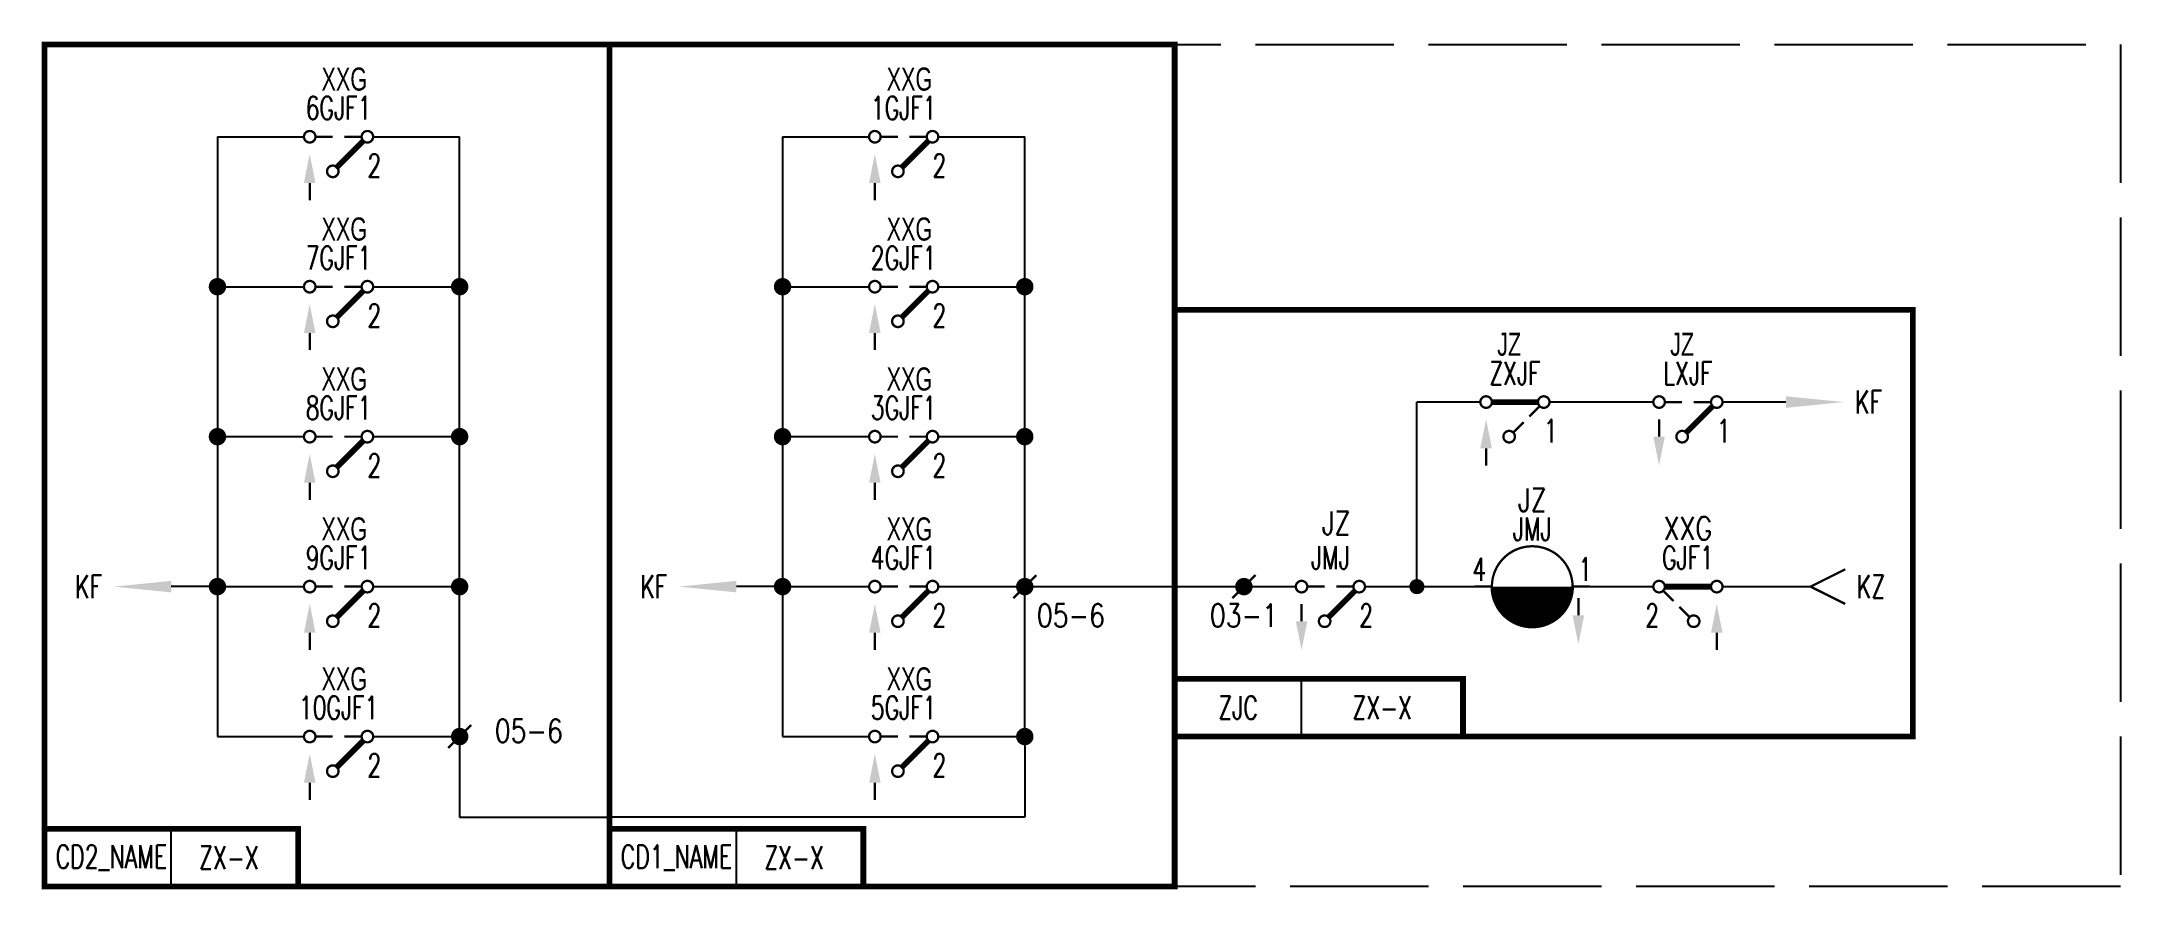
# Model space of a CAD drawing. Header units: millimetres. Extents: x -180 to 0, y -73 to 0.
import ezdxf
from ezdxf.enums import TextEntityAlignment as Align

# ---------------------------------------------------------------- set-up
doc = ezdxf.new("R2010")
doc.units = ezdxf.units.MM
doc.linetypes.add('ACAD_ISO02W100', pattern=[15, 12, -3])
doc.layers.add('hide', color=7, linetype='Continuous')
doc.layers.add('tie', color=7, linetype='Continuous')
doc.styles.add('HZ', font='TXT', dxfattribs={"width": 0.7, "bigfont": 'HZTXT'})

msp = doc.modelspace()

# ---------------------------------------------------------------- linework, layer by layer
at = {"color": 7}
for p, q in [((-165, -8), (-165, -60)), ((-165, -8), (-157.5, -8)), ((-151.5, -8), (-144, -8)), ((-144, -60), (-144, -8)), ((-116, -8), (-116, -60)), ((-116, -8), (-108.5, -8)), ((-102.5, -8), (-95, -8)), ((-95, -60), (-95, -8)), ((-165, -21), (-157.5, -21)), ((-151.5, -21), (-144, -21)), ((-116, -21), (-108.5, -21)), ((-102.5, -21), (-95, -21)), ((-61, -47), (-61, -31)), ((-55.5, -31), (-61, -31)), ((-40.5, -31), (-49.5, -31)), ((-29, -31), (-34.5, -31)), ((-165, -34), (-157.5, -34)), ((-151.5, -34), (-144, -34)), ((-116, -34), (-108.5, -34)), ((-102.5, -34), (-95, -34)), ((-165, -47), (-169, -47)), ((-165, -47), (-157.5, -47)), ((-151.5, -47), (-144, -47)), ((-116, -47), (-120, -47)), ((-116, -47), (-108.5, -47)), ((-102.5, -47), (-95, -47)), ((-95, -47), (-82, -47)), ((-82, -47), (-71.5, -47)), ((-65.5, -47), (-56, -47)), ((-46, -47), (-40.5, -47)), ((-34.5, -47), (-26.86, -47)), ((-71, -60), (-71, -55)), ((-165, -60), (-157.5, -60)), ((-151.5, -60), (-144, -60)), ((-144, -60), (-144, -67)), ((-116, -60), (-108.5, -60)), ((-102.5, -60), (-95, -60)), ((-95, -60), (-95, -67)), ((-169, -73), (-169, -68)), ((-144, -67), (-131, -67)), ((-95, -67), (-131, -67)), ((-120, -73), (-120, -68))]:
    msp.add_line(p, q, dxfattribs=at)
for points, const_width in [([(-180, -73), (-131, -73), (-131, 0), (-180, 0), (-180, -73)], 0.5), ([(-131, -73), (-82, -73), (-82, 0), (-131, 0), (-131, -73)], 0.5), ([(-23.86, -45.5), (-26.86, -47), (-23.86, -48.5)], 0.2), ([(-180, -68), (-180, -73), (-158, -73)], 0.5), ([(-131, -68), (-131, -73), (-109, -73)], 0.5)]:
    msp.add_lwpolyline(points, dxfattribs=dict(const_width=const_width))
for points, const_width in [([(-157, -8.5, -1), (-157, -7.5, -1), (-157, -8.5)], 0.2), ([(-152, -8.5, -1), (-152, -7.5, -1), (-152, -8.5)], 0.2), ([(-108, -8.5, -1), (-108, -7.5, -1), (-108, -8.5)], 0.2), ([(-103, -8.5, -1), (-103, -7.5, -1), (-103, -8.5)], 0.2), ([(-155, -11.5, -1), (-155, -10.5, -1), (-155, -11.5)], 0.2), ([(-106, -11.5, -1), (-106, -10.5, -1), (-106, -11.5)], 0.2), ([(-157, -21.5, -1), (-157, -20.5, -1), (-157, -21.5)], 0.2), ([(-152, -21.5, -1), (-152, -20.5, -1), (-152, -21.5)], 0.2), ([(-108, -21.5, -1), (-108, -20.5, -1), (-108, -21.5)], 0.2), ([(-103, -21.5, -1), (-103, -20.5, -1), (-103, -21.5)], 0.2), ([(-155, -24.5, -1), (-155, -23.5, -1), (-155, -24.5)], 0.2), ([(-106, -24.5, -1), (-106, -23.5, -1), (-106, -24.5)], 0.2), ([(-55, -31.5, -1), (-55, -30.5, -1), (-55, -31.5)], 0.2), ([(-50, -31.5, -1), (-50, -30.5, -1), (-50, -31.5)], 0.2), ([(-40, -31.5, -1), (-40, -30.5, -1), (-40, -31.5)], 0.2), ([(-35, -31.5, -1), (-35, -30.5, -1), (-35, -31.5)], 0.2), ([(-157, -34.5, -1), (-157, -33.5, -1), (-157, -34.5)], 0.2), ([(-152, -34.5, -1), (-152, -33.5, -1), (-152, -34.5)], 0.2), ([(-108, -34.5, -1), (-108, -33.5, -1), (-108, -34.5)], 0.2), ([(-103, -34.5, -1), (-103, -33.5, -1), (-103, -34.5)], 0.2), ([(-53, -34.5, -1), (-53, -33.5, -1), (-53, -34.5)], 0.2), ([(-38, -34.5, -1), (-38, -33.5, -1), (-38, -34.5)], 0.2), ([(-155, -37.5, -1), (-155, -36.5, -1), (-155, -37.5)], 0.2), ([(-106, -37.5, -1), (-106, -36.5, -1), (-106, -37.5)], 0.2), ([(-157, -47.5, -1), (-157, -46.5, -1), (-157, -47.5)], 0.2), ([(-152, -47.5, -1), (-152, -46.5, -1), (-152, -47.5)], 0.2), ([(-108, -47.5, -1), (-108, -46.5, -1), (-108, -47.5)], 0.2), ([(-103, -47.5, -1), (-103, -46.5, -1), (-103, -47.5)], 0.2), ([(-71, -47.5, -1), (-71, -46.5, -1), (-71, -47.5)], 0.2), ([(-66, -47.5, -1), (-66, -46.5, -1), (-66, -47.5)], 0.2), ([(-51, -48.81, -0.414214), (-52.81, -47)], 3.62), ([(-49.19, -47, -0.414214), (-51, -48.81)], 3.62), ([(-40, -46.5, -1), (-40, -47.5, -1), (-40, -46.5)], 0.2), ([(-35, -46.5, -1), (-35, -47.5, -1), (-35, -46.5)], 0.2), ([(-155, -50.5, -1), (-155, -49.5, -1), (-155, -50.5)], 0.2), ([(-106, -50.5, -1), (-106, -49.5, -1), (-106, -50.5)], 0.2), ([(-69, -50.5, -1), (-69, -49.5, -1), (-69, -50.5)], 0.2), ([(-37, -49.5, -1), (-37, -50.5, -1), (-37, -49.5)], 0.2), ([(-157, -60.5, -1), (-157, -59.5, -1), (-157, -60.5)], 0.2), ([(-152, -60.5, -1), (-152, -59.5, -1), (-152, -60.5)], 0.2), ([(-108, -60.5, -1), (-108, -59.5, -1), (-108, -60.5)], 0.2), ([(-103, -60.5, -1), (-103, -59.5, -1), (-103, -60.5)], 0.2), ([(-155, -63.5, -1), (-155, -62.5, -1), (-155, -63.5)], 0.2), ([(-106, -63.5, -1), (-106, -62.5, -1), (-106, -63.5)], 0.2)]:
    msp.add_lwpolyline(points, format="xyb", dxfattribs=dict(at, const_width=const_width))
for points, const_width in [([(-155, -8), (-156.5, -8)], 0.2), ([(-154.73, -10.73), (-152.36, -8.36)], 0.5), ([(-152.5, -8), (-154, -8)], 0.2), ([(-106, -8), (-107.5, -8)], 0.2), ([(-105.73, -10.73), (-103.36, -8.36)], 0.5), ([(-103.5, -8), (-105, -8)], 0.2), ([(-157, -12), (-157, -13.5)], 0.2), ([(-108, -12), (-108, -13.5)], 0.2), ([(-155, -21), (-156.5, -21)], 0.2), ([(-154.73, -23.73), (-152.36, -21.36)], 0.5), ([(-152.5, -21), (-154, -21)], 0.2), ([(-106, -21), (-107.5, -21)], 0.2), ([(-105.73, -23.73), (-103.36, -21.36)], 0.5), ([(-103.5, -21), (-105, -21)], 0.2), ([(-82, -23), (-18, -23), (-18, -60), (-82, -60), (-82, -23), (-82, -23)], 0.5), ([(-157, -25), (-157, -26.5)], 0.2), ([(-108, -25), (-108, -26.5)], 0.2), ([(-54.5, -31), (-50.5, -31)], 0.5), ([(-50.32, -31.32), (-51.25, -32.25)], 0.2), ([(-40, -34), (-40, -32.5)], 0.2), ([(-38, -31), (-39.5, -31)], 0.2), ([(-37.73, -33.73), (-35.36, -31.36)], 0.5), ([(-35.5, -31), (-37, -31)], 0.2), ([(-155, -34), (-156.5, -34)], 0.2), ([(-154.73, -36.73), (-152.36, -34.36)], 0.5), ([(-152.5, -34), (-154, -34)], 0.2), ([(-106, -34), (-107.5, -34)], 0.2), ([(-105.73, -36.73), (-103.36, -34.36)], 0.5), ([(-103.5, -34), (-105, -34)], 0.2), ([(-51.75, -32.75), (-52.69, -33.69)], 0.2), ([(-55, -35), (-55, -36.5)], 0.2), ([(-157, -38), (-157, -39.5)], 0.2), ([(-108, -38), (-108, -39.5)], 0.2), ([(-96, -48), (-94, -46)], 0.2), ([(-77, -48), (-75, -46)], 0.2), ([(-35.5, -47), (-39.5, -47)], 0.5), ([(-155, -47), (-156.5, -47)], 0.2), ([(-154.73, -49.73), (-152.36, -47.36)], 0.5), ([(-152.5, -47), (-154, -47)], 0.2), ([(-106, -47), (-107.5, -47)], 0.2), ([(-105.73, -49.73), (-103.36, -47.36)], 0.5), ([(-103.5, -47), (-105, -47)], 0.2), ([(-71, -50), (-71, -48.5)], 0.2), ([(-69, -47), (-70.5, -47)], 0.2), ([(-68.73, -49.73), (-66.36, -47.36)], 0.5), ([(-66.5, -47), (-68, -47)], 0.2), ([(-54.5, -47), (-56, -47)], 0.2), ([(-47.5, -47), (-46, -47)], 0.2), ([(-47, -49.5), (-47, -48)], 0.2), ([(-38.75, -48.25), (-39.69, -47.31)], 0.2), ([(-37.32, -49.68), (-38.25, -48.75)], 0.2), ([(-157, -51), (-157, -52.5)], 0.2), ([(-108, -51), (-108, -52.5)], 0.2), ([(-35, -51), (-35, -52.5)], 0.2), ([(-82, -55), (-57, -55), (-57, -60)], 0.5), ([(-82, -55), (-82, -60), (-57, -60)], 0.5), ([(-145, -61), (-143, -59)], 0.2), ([(-155, -60), (-156.5, -60)], 0.2), ([(-154.73, -62.73), (-152.36, -60.36)], 0.5), ([(-152.5, -60), (-154, -60)], 0.2), ([(-106, -60), (-107.5, -60)], 0.2), ([(-105.73, -62.73), (-103.36, -60.36)], 0.5), ([(-103.5, -60), (-105, -60)], 0.2), ([(-157, -64), (-157, -65.5)], 0.2), ([(-108, -64), (-108, -65.5)], 0.2), ([(-180, -68), (-158, -68), (-158, -73)], 0.5), ([(-131, -68), (-109, -68), (-109, -73)], 0.5)]:
    msp.add_lwpolyline(points, dxfattribs=dict(at, const_width=const_width))
for points, const_width in [([(-165.38, -21, 1), (-164.62, -21, 1)], 0.75), ([(-144.38, -21, 1), (-143.62, -21, 1)], 0.75), ([(-116.38, -21, 1), (-115.62, -21, 1)], 0.75), ([(-95.38, -21, 1), (-94.62, -21, 1)], 0.75), ([(-165.38, -34, 1), (-164.62, -34, 1)], 0.75), ([(-144.38, -34, 1), (-143.62, -34, 1)], 0.75), ([(-116.38, -34, 1), (-115.62, -34, 1)], 0.75), ([(-95.38, -34, 1), (-94.62, -34, 1)], 0.75), ([(-54.5, -47, 1), (-47.5, -47, 1)], 0.2), ([(-165.38, -47, 1), (-164.62, -47, 1)], 0.75), ([(-144.38, -47, 1), (-143.62, -47, 1)], 0.75), ([(-116.38, -47, 1), (-115.62, -47, 1)], 0.75), ([(-95.38, -47, 1), (-94.62, -47, 1)], 0.75), ([(-76.38, -47, 1), (-75.62, -47, 1)], 0.75), ([(-61.33, -47, 1), (-60.67, -47, 1)], 0.65), ([(-144.38, -60, 1), (-143.62, -60, 1)], 0.75), ([(-95.38, -60, 1), (-94.62, -60, 1)], 0.75)]:
    msp.add_lwpolyline(points, format="xyb", close=True, dxfattribs=dict(at, const_width=const_width))
for points in [[(-157.5, -12), (-156.5, -12), (-157, -9.5)], [(-108.5, -12), (-107.5, -12), (-108, -9.5)], [(-157.5, -25), (-156.5, -25), (-157, -22.5)], [(-108.5, -25), (-107.5, -25), (-108, -22.5)], [(-29, -31.5), (-29, -30.5), (-24, -31)], [(-55.5, -35), (-54.5, -35), (-55, -32.5)], [(-39.5, -34), (-40.5, -34), (-40, -36.5)], [(-157.5, -38), (-156.5, -38), (-157, -35.5)], [(-108.5, -38), (-107.5, -38), (-108, -35.5)], [(-169, -46.5), (-169, -47.5), (-174, -47)], [(-120, -46.5), (-120, -47.5), (-125, -47)], [(-157.5, -51), (-156.5, -51), (-157, -48.5)], [(-108.5, -51), (-107.5, -51), (-108, -48.5)], [(-35.5, -51), (-34.5, -51), (-35, -48.5)], [(-70.5, -50), (-71.5, -50), (-71, -52.5)], [(-46.5, -49.5), (-47.5, -49.5), (-47, -52)], [(-157.5, -64), (-156.5, -64), (-157, -61.5)], [(-108.5, -64), (-107.5, -64), (-108, -61.5)]]:
    msp.add_solid(points, dxfattribs=at)
at = {"layer": 'hide', "color": 3, "linetype": 'ACAD_ISO02W100'}
msp.add_lwpolyline([(-180, 0), (0, 0), (0, -73), (-180, -73)], close=True, dxfattribs=at)

# ---------------------------------------------------------------- texts
at = {"color": 3, "width": 0.7}
for s, p in [('XXG', (-154, -3)), ('XXG', (-105, -3)), ('XXG', (-154, -16)), ('XXG', (-105, -16)), ('JZ', (-53, -26)), ('JZ', (-38, -26)), ('XXG', (-154, -29)), ('XXG', (-105, -29)), ('XXG', (-154, -42)), ('XXG', (-105, -42)), ('XXG', (-154, -55)), ('XXG', (-105, -55))]:
    msp.add_text(s, height=2, dxfattribs=at).set_placement(p, align=Align.MIDDLE)
at = {"color": 7, "style": 'HZ', "width": 0.7}
for s, p in [('6GJF1', (-154.5, -6.5)), ('1GJF1', (-105.5, -6.5)), ('7GJF1', (-154.5, -19.5)), ('2GJF1', (-105.5, -19.5)), ('ZXJF', (-52.5, -29.5)), ('LXJF', (-37.5, -29.5)), ('8GJF1', (-154.5, -32.5)), ('3GJF1', (-105.5, -32.5)), ('JMJ', (-51, -43)), ('9GJF1', (-154.5, -45.5)), ('4GJF1', (-105.5, -45.5)), ('JMJ', (-68.5, -45.5)), ('GJF1', (-37.5, -45.5)), ('10GJF1', (-154.5, -58.5)), ('5GJF1', (-105.5, -58.5))]:
    msp.add_text(s, height=2, dxfattribs=at).set_placement(p, align=Align.CENTER)
for s, p in [('2', (-152, -11.5)), ('2', (-103, -11.5)), ('2', (-152, -24.5)), ('2', (-103, -24.5)), ('KF', (-23, -32)), ('1', (-50, -34.5)), ('1', (-35, -34.5)), ('2', (-152, -37.5)), ('2', (-103, -37.5)), ('1', (-47, -46.5)), ('2', (-152, -50.5)), ('2', (-103, -50.5)), ('2', (-66, -50.5)), ('2', (-152, -63.5)), ('2', (-103, -63.5))]:
    msp.add_text(s, height=2, dxfattribs=at).set_placement(p)
at = {"color": 3, "style": 'HZ', "width": 0.8}
for s, p in [('JZ', (-51, -40.5)), ('JZ', (-68, -42.5)), ('XXG', (-37.5, -42.95))]:
    msp.add_text(s, height=2, dxfattribs=at).set_placement(p, align=Align.CENTER)
at = {"color": 7, "style": 'HZ', "width": 0.7}
for s, p in [('4', (-55, -46.5)), ('KF', (-175, -48)), ('KF', (-126, -48)), ('2', (-40, -50.5))]:
    msp.add_text(s, height=2, dxfattribs=at).set_placement(p, align=Align.RIGHT)
at = {"style": 'HZ', "width": 0.7}
msp.add_text('KZ', height=2, dxfattribs=at).set_placement((-22.86, -48))
at = {"color": 7, "style": 'HZ', "width": 0.7}
msp.add_text('ZJC', height=2, dxfattribs=at).set_placement((-76.5, -57.5), align=Align.MIDDLE)
at = {"color": 5, "style": 'HZ', "width": 0.7}
msp.add_text('ZX-X', height=2, dxfattribs=at).set_placement((-64, -57.5), align=Align.MIDDLE)
at = {"color": 3, "style": 'HZ', "width": 0.7}
for s, p in [('CD2_NAME', (-174.2, -70.5)), ('ZX-X', (-164, -70.5)), ('CD1_NAME', (-125.2, -70.5)), ('ZX-X', (-115, -70.5))]:
    msp.add_text(s, height=2, dxfattribs=at).set_placement(p, align=Align.MIDDLE)
at = {"layer": 'tie', "color": 3, "style": 'HZ', "width": 0.8}
for s, p in [('05-6', (-91, -50.5)), ('03-1', (-76, -50.5)), ('05-6', (-138, -60.5))]:
    msp.add_text(s, height=2, dxfattribs=at).set_placement(p, align=Align.CENTER)

doc.saveas('drawing.dxf')
